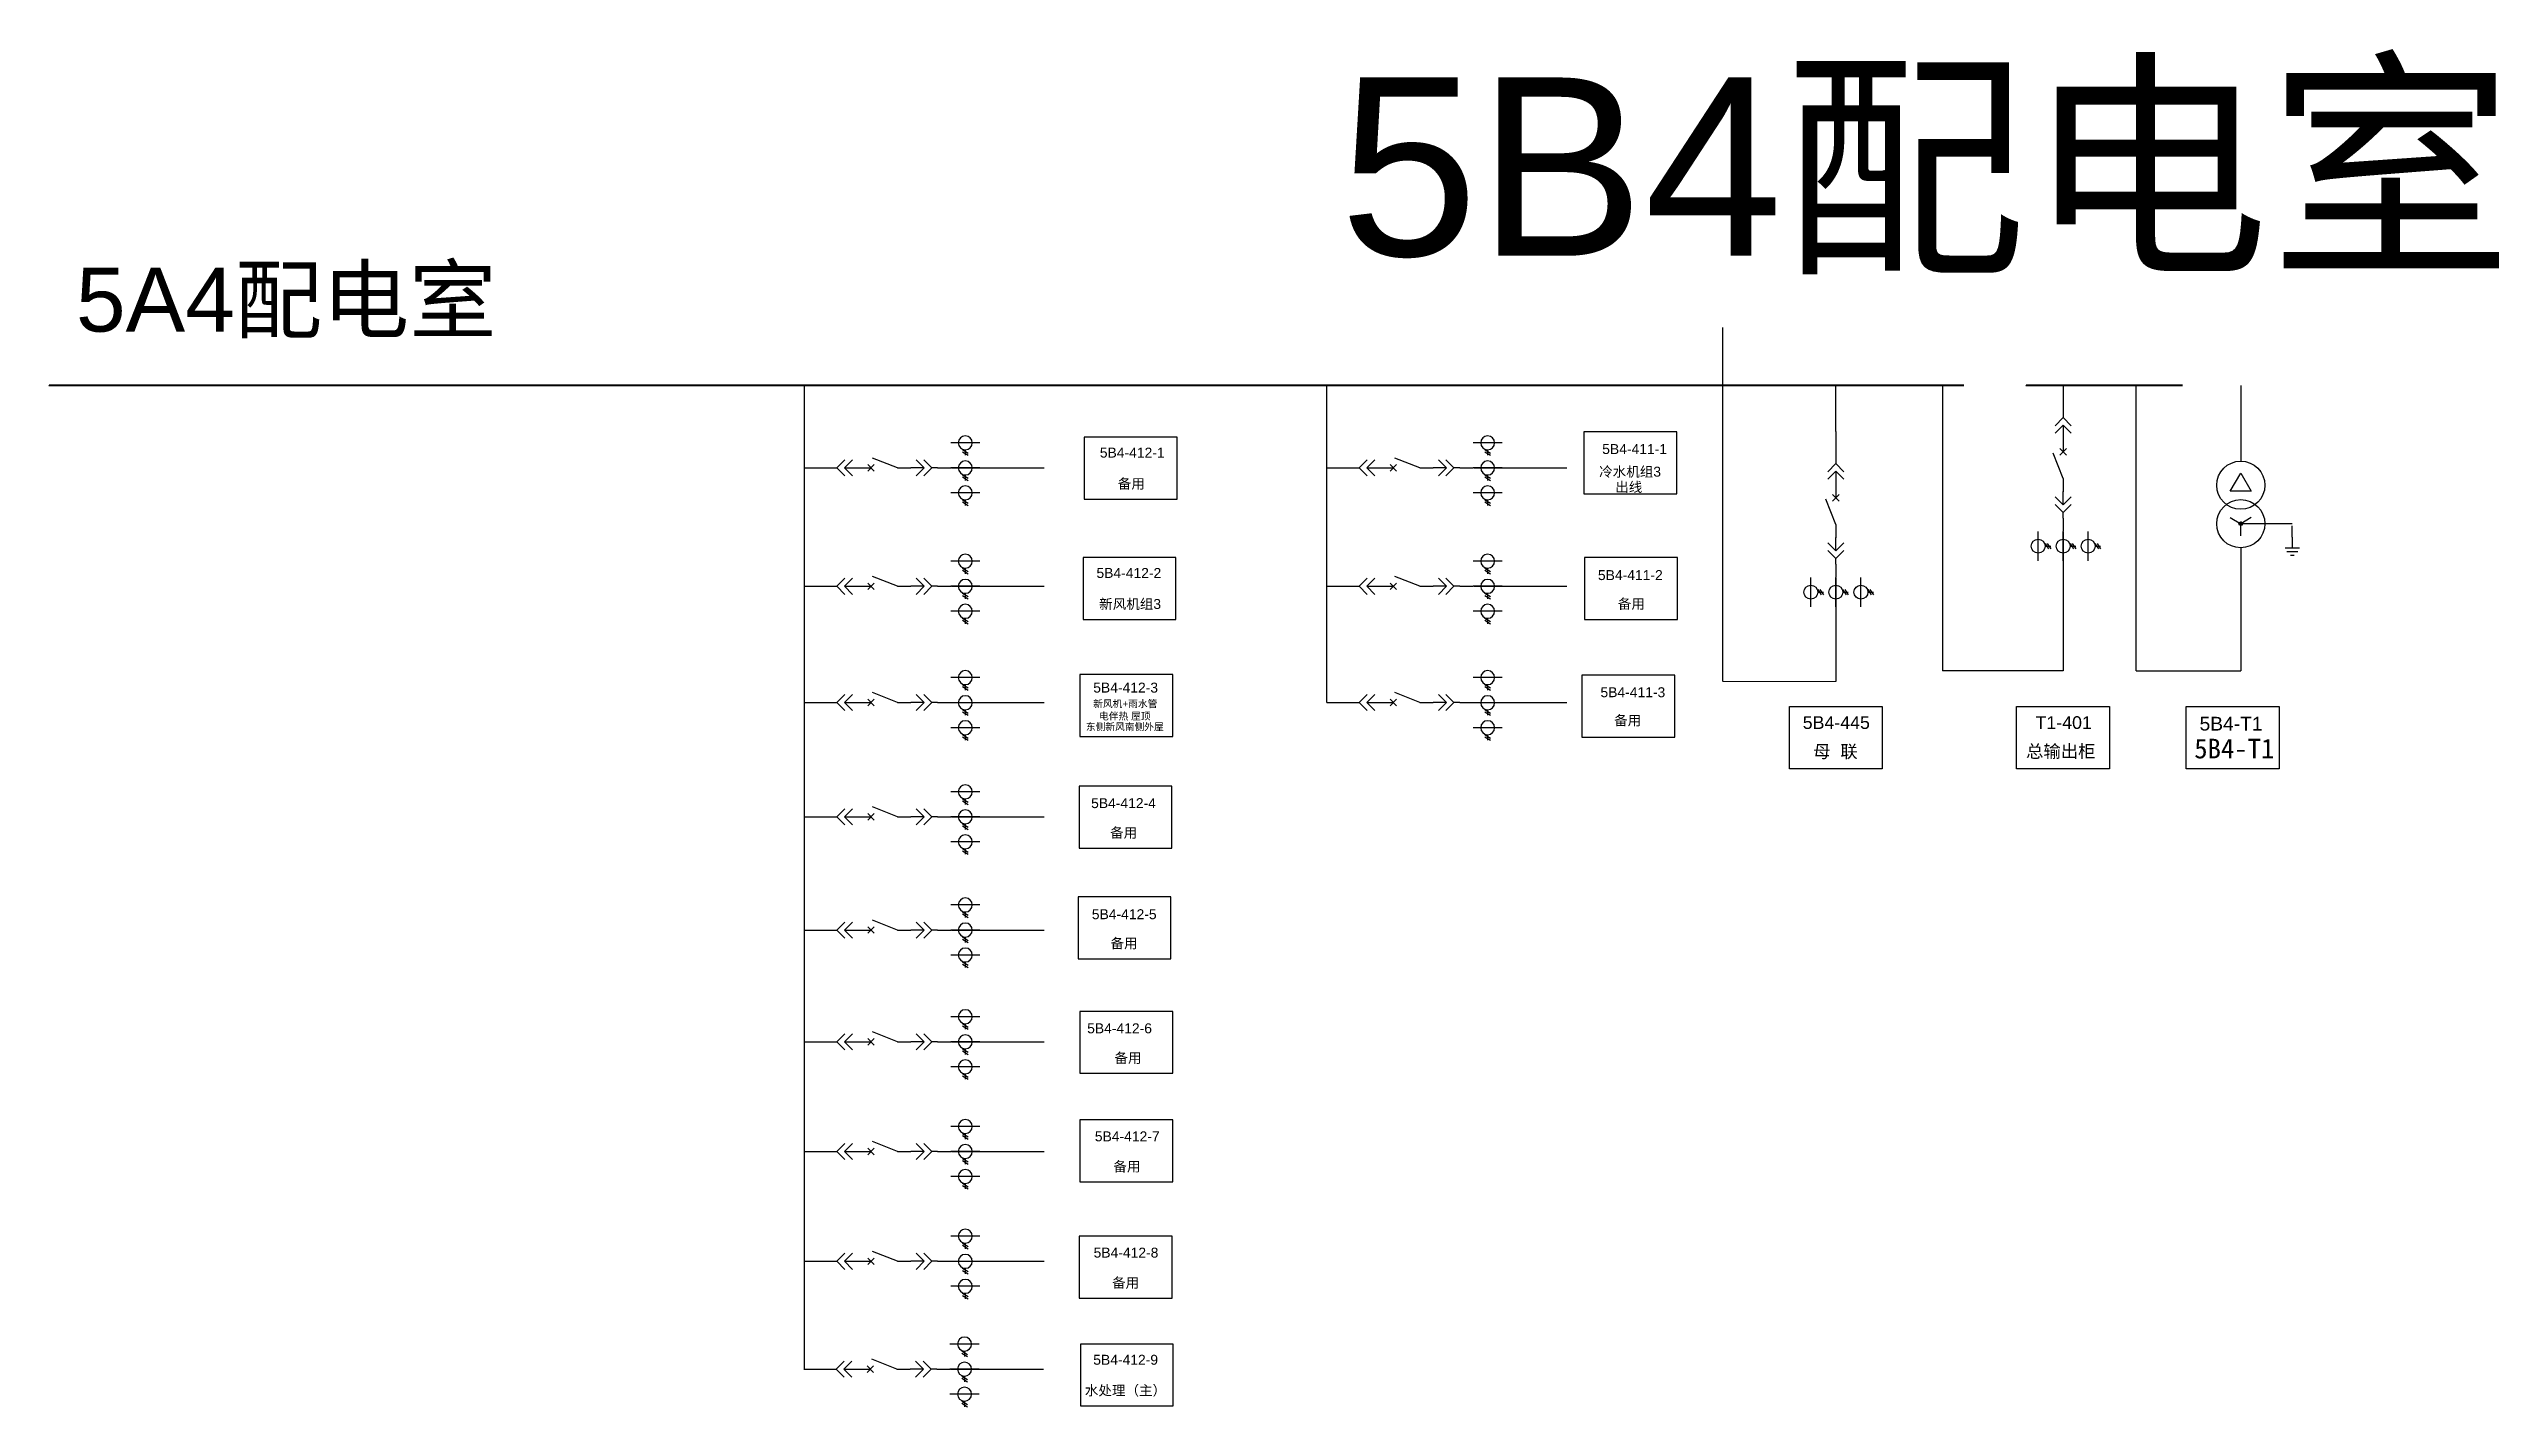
# Model space of a CAD drawing. Header units: metres. Extents: x 19 to 156, y -20 to 56.
import ezdxf
from ezdxf.enums import TextEntityAlignment as Align

# ---------------------------------------------------------------- set-up
doc = ezdxf.new("R2010")
doc.units = ezdxf.units.M
doc.header["$MEASUREMENT"] = 0
doc.linetypes.add('CENTER_COPY2', pattern=[2, 1.25, -0.25, 0.25, -0.25])
doc.linetypes.add('CONTINOUS_COPY2', pattern=[0])
doc.layers.get('0').update_dxf_attribs({"linetype": 'CONTINUOUS', "lineweight": 25})
doc.styles.add('Standard_copy3', font='arial.ttf')

# ---------------------------------------------------------------- blocks, each defined once
blk = doc.blocks.new('DYDQAA05_copy2')
at = {"color": 0}
blk.add_lwpolyline([(0, 0), (0, -7)], dxfattribs=at)
blk = doc.blocks.new('DYDQAA03_copy2')
at = {"color": 0}
for points in [[(0, 0), (0, -1.5)], [(-2.12, -3.62), (0, -1.5)], [(-2.12, -5.62), (0, -3.5)], [(2.12, -3.62), (0, -1.5)], [(2.12, -5.62), (0, -3.5)], [(0, -3.5), (0, -7)]]:
    blk.add_lwpolyline(points, dxfattribs=at)
blk = doc.blocks.new('DYDQAA09_copy2')
at = {"color": 0}
blk.add_lwpolyline([(0, 0), (0, -3.5)], dxfattribs=at)
blk.add_lwpolyline([(0, 0), (0, -3.5)], dxfattribs=at)
blk.add_lwpolyline([(0, 0), (0, -3.5)], dxfattribs=at)
blk.add_lwpolyline([(0, 0), (0, -3.5)], dxfattribs=at)
blk.add_lwpolyline([(0, 0), (0, -3.5)], dxfattribs=at)
blk.add_lwpolyline([(0, 0), (0, -3.5)], dxfattribs=at)
blk.add_lwpolyline([(0, 0), (0, -3.5)], dxfattribs=at)
blk.add_lwpolyline([(0, 0), (0, -3.5)], dxfattribs=at)
blk.add_lwpolyline([(0, 0), (0, -3.5)], dxfattribs=at)
blk = doc.blocks.new('DYDQ0201_copy2')
at = {"color": 0}
for points in [[(0.86, -0.86), (-0.86, 0.86)], [(-0.86, -0.86), (0.86, 0.86)], [(0, -7), (-2.61, -0.37)]]:
    blk.add_lwpolyline(points, dxfattribs=at)
blk = doc.blocks.new('DYDQAA04_copy2')
at = {"color": 0}
for points in [[(0, -3.5), (0, 0)], [(-2.12, -1.38), (0, -3.5)], [(-2.12, -3.38), (0, -5.5)], [(2.12, -1.38), (0, -3.5)], [(2.12, -3.38), (0, -5.5)], [(0, -7), (0, -5.5)]]:
    blk.add_lwpolyline(points, dxfattribs=at)
blk = doc.blocks.new('A$C03DD39B5_copy2')
for p, q in [((417, 475), (283, 392)), ((417, 422), (283, 339)), ((350, 333), (350, 467))]:
    blk.add_line(p, q)
blk.add_lwpolyline([(700, 167), (0, 167)])
blk.add_circle((350, 167), 167)

msp = doc.modelspace()

# ---------------------------------------------------------------- linework, layer by layer
at = {"color": 1}
msp.add_line((112.83, 40.55), (112.83, 20.7), dxfattribs=at)
for p, q in [((61.36, -17.87, -7435.33), (61.36, 37.31, -1088.27)), ((90.64, 19.52), (90.64, 37.31, -1088.27)), ((119.18, 34.73, -4409.3), (119.18, 37.31, -3026.02)), ((125.16, 37.31, -4679.63), (125.16, 21.29, -3861.69)), ((69.59, 32.68, -5234.11), (71.23, 32.68, -5234.11)), ((71.23, 32.68, -5234.11), (74.8, 32.68, -5234.11)), ((98.88, 32.68, 2201.22), (100.52, 32.68, 2201.22)), ((100.52, 32.68, 2201.22), (104.09, 32.68, 2201.22)), ((131.93, 29.07, -4679.63), (131.93, 27.43, -4679.63)), ((119.18, 26.49, -2208.08), (119.18, 24.85, -2208.08)), ((131.93, 27.43, -4679.63), (131.93, 21.29, -4679.63)), ((69.59, 26.04, -5234.11), (71.23, 26.04, -5234.11)), ((71.23, 26.04, -5234.11), (74.8, 26.04, -5234.11)), ((98.88, 26.04, 2201.22), (100.52, 26.04, 2201.22)), ((100.52, 26.04, 2201.22), (104.09, 26.04, 2201.22)), ((119.18, 24.85, -2208.08), (119.18, 20.7, -2208.08)), ((131.93, 21.29, -4679.63), (125.16, 21.29, -4679.63)), ((69.59, 19.52, -5234.11), (71.23, 19.52, -5234.11)), ((71.23, 19.52, -5234.11), (74.8, 19.52, -5234.11)), ((98.88, 19.52, 2201.22), (100.52, 19.52, 2201.22)), ((100.52, 19.52, 2201.22), (104.09, 19.52, 2201.22)), ((69.59, 13.11, -5234.11), (71.23, 13.11, -5234.11)), ((71.23, 13.11, -5234.11), (74.8, 13.11, -5234.11)), ((69.59, 6.76, -5234.11), (71.23, 6.76, -5234.11)), ((71.23, 6.76, -5234.11), (74.8, 6.76, -5234.11)), ((69.59, 0.49, -5234.11), (71.23, 0.49, -5234.11)), ((71.23, 0.49, -5234.11), (74.8, 0.49, -5234.11)), ((69.59, -5.66, -5234.11), (71.23, -5.66, -5234.11)), ((71.23, -5.66, -5234.11), (74.8, -5.66, -5234.11)), ((69.59, -11.82, -5234.11), (71.23, -11.82, -5234.11)), ((71.23, -11.82, -5234.11), (74.8, -11.82, -5234.11)), ((69.56, -17.87, -2208.08), (71.2, -17.87, -2208.08)), ((71.2, -17.87, -2208.08), (74.76, -17.87, -2208.08))]:
    msp.add_line(p, q)
at = {"color": 0}
for p, q in [((136.03, 21.29, -6465.03), (136.03, 37.31, -4679.63)), ((141.89, 37.31, -1854.08), (141.89, 33.07, -6465.03)), ((141.3, 31.37, -6465.03), (141.89, 32.39, -6465.03)), ((141.3, 31.37, -6465.03), (141.89, 32.39, -6465.03)), ((141.89, 32.39, -6465.03), (142.47, 31.37, -6465.03)), ((142.47, 31.37, -6465.03), (141.3, 31.37, -6465.03)), ((141.3, 29.89, -6465.03), (141.89, 29.55, -6465.03)), ((141.88, 29.65, -6465.03), (141.79, 29.56, -6465.03)), ((141.92, 29.64, -6465.03), (141.79, 29.51, -6465.03)), ((141.94, 29.64, -6465.03), (141.8, 29.5, -6465.03)), ((141.85, 29.64, -6465.03), (141.8, 29.59, -6465.03)), ((141.96, 29.61, -6465.03), (141.82, 29.47, -6465.03)), ((141.97, 29.6, -6465.03), (141.83, 29.46, -6465.03)), ((141.99, 29.57, -6465.03), (141.87, 29.45, -6465.03)), ((142.47, 29.89, -6465.03), (141.89, 29.55, -6465.03)), ((141.89, 28.87, -6465.03), (141.89, 29.55, -6465.03)), ((144.78, 29.55, -6465.03), (141.89, 29.55, -6465.03)), ((141.99, 29.54, -6465.03), (141.89, 29.45, -6465.03)), ((141.89, 28.19, -6465.03), (141.89, 21.29, -6465.03)), ((144.37, 28.19, -6465.03), (145.18, 28.19, -6465.03)), ((144.47, 27.99, -6465.03), (145.08, 27.99, -6465.03)), ((144.67, 27.79, -6465.03), (144.88, 27.79, -6465.03)), ((136.03, 21.29, -6465.03), (141.89, 21.29, -6465.03))]:
    msp.add_line(p, q, dxfattribs=at)
at = {"color": 0, "linetype": 'CENTER_COPY2', "ltscale": 0.5}
msp.add_line((144.78, 28.8, -6465.03), (144.78, 29.55, -6465.03), dxfattribs=at)
at = {"color": 1, "lineweight": 13, "ltscale": 0.001071}
msp.add_line((112.86, 20.71), (119.19, 20.71), dxfattribs=at)
at = {"color": 1, "lineweight": 40, "ltscale": 100, "elevation": -1088.27}
for points in [[(126.36, 37.31), (18.99, 37.31), (18.99, 37.31)], [(138.62, 37.31), (129.86, 37.31), (129.86, 37.31)]]:
    msp.add_lwpolyline(points, dxfattribs=at)
for points in [[(82.25, 34.41), (77.04, 34.41), (77.04, 30.93), (82.25, 30.93)], [(110.26, 34.7), (105.05, 34.7), (105.05, 31.22), (110.26, 31.22)], [(82.18, 27.66), (76.97, 27.66), (76.97, 24.18), (82.18, 24.18)], [(110.3, 27.66), (105.09, 27.66), (105.09, 24.18), (110.3, 24.18)], [(82.01, 21.09), (76.8, 21.09), (76.8, 17.61), (82.01, 17.61)], [(110.15, 21.06), (104.94, 21.06), (104.94, 17.58), (110.15, 17.58)], [(116.58, 19.29), (121.79, 19.29), (121.79, 15.81), (116.58, 15.81)], [(81.95, 14.83), (76.75, 14.83), (76.75, 11.35), (81.95, 11.35)], [(81.9, 8.63), (76.69, 8.63), (76.69, 5.15), (81.9, 5.15)], [(82.01, 2.2), (76.8, 2.2), (76.8, -1.27), (82.01, -1.27)], [(82, -3.88), (76.79, -3.88), (76.79, -7.36), (82, -7.36)], [(81.96, -10.4), (76.76, -10.4), (76.76, -13.88), (81.96, -13.88)], [(82.03, -16.46), (76.82, -16.46), (76.82, -19.93), (82.03, -19.93)]]:
    msp.add_lwpolyline(points, close=True)
at = {"color": 0, "elevation": -2873.66}
msp.add_lwpolyline([(144.78, 28.8), (144.78, 28.19)], dxfattribs=at)
for points, elevation in [([(129.32, 19.29), (134.53, 19.29), (134.53, 15.81), (129.32, 15.81)], -1906.21), ([(138.83, 19.29), (144.04, 19.29), (144.04, 15.81), (138.83, 15.81)], -1333.96)]:
    msp.add_lwpolyline(points, close=True, dxfattribs=dict(elevation=elevation))
at = {"color": 0, "linetype": 'CONTINOUS_COPY2'}
for centre in [(141.89, 31.71, -6465.03), (141.89, 29.55, -6465.03)]:
    msp.add_circle(centre, 1.35, dxfattribs=at)
at = {"color": 0}
msp.add_circle((141.89, 29.55, -6465.03), 0.101, dxfattribs=at)

# ---------------------------------------------------------------- block references
at = {"xscale": 0.2128962921302706, "yscale": 0.2128962921302706, "zscale": 0.2128962921302706}
for name, p in [('DYDQAA05_copy2', (131.93, 37.31, -6880.86)), ('DYDQAA03_copy2', (131.93, 35.82, -6880.86)), ('DYDQAA05_copy2', (119.18, 34.73, -4409.3)), ('DYDQAA03_copy2', (119.18, 33.24, -4409.3)), ('DYDQ0201_copy2', (131.93, 33.58, -6880.86)), ('DYDQAA09_copy2', (131.93, 34.33, -6880.86)), ('DYDQAA09_copy2', (119.18, 31.75, -4409.3)), ('DYDQAA09_copy2', (131.93, 32.09, -6880.86)), ('DYDQ0201_copy2', (119.18, 31, -4409.3)), ('DYDQAA04_copy2', (131.93, 31.35, -6880.86)), ('DYDQAA09_copy2', (119.18, 29.51, -4409.3)), ('DYDQAA09_copy2', (131.93, 29.86, -6880.86)), ('DYDQAA04_copy2', (119.18, 28.77, -4409.3)), ('DYDQAA09_copy2', (119.18, 27.28, -4409.3))]:
    msp.add_blockref(name, p, dxfattribs=at)
for name, p, xscale, yscale, zscale, rotation in [('A$C03DD39B5_copy2', (69.55, 34.48, -5234.11), -0.00233888397733859, 0.00233888397733859, 0.00233888397733859, 180), ('A$C03DD39B5_copy2', (98.84, 34.48, 2201.22), -0.00233888397733859, 0.00233888397733859, 0.00233888397733859, 180), ('DYDQAA03_copy2', (62.85, 32.68, -7435.33), -0.2128962921302706, 0.2128962921302706, 0.2128962921302706, 90), ('DYDQ0201_copy2', (65.08, 32.68, -7435.33), -0.2128962921302706, 0.2128962921302706, 0.2128962921302706, 90), ('DYDQAA04_copy2', (67.32, 32.68, -7435.33), -0.2128962921302706, 0.2128962921302706, 0.2128962921302706, 90), ('A$C03DD39B5_copy2', (69.55, 33.07, -5234.11), -0.00233888397733859, 0.00233888397733859, 0.00233888397733859, 180), ('DYDQAA03_copy2', (92.13, 32.68), -0.2128962921302706, 0.2128962921302706, 0.2128962921302706, 90), ('DYDQ0201_copy2', (94.37, 32.68), -0.2128962921302706, 0.2128962921302706, 0.2128962921302706, 90), ('DYDQAA04_copy2', (96.6, 32.68), -0.2128962921302706, 0.2128962921302706, 0.2128962921302706, 90), ('A$C03DD39B5_copy2', (98.84, 33.07, 2201.22), -0.00233888397733859, 0.00233888397733859, 0.00233888397733859, 180), ('DYDQAA05_copy2', (61.36, 32.68, -7435.33), -0.2128962921302706, 0.2128962921302706, 0.2128962921302706, 90), ('DYDQAA09_copy2', (64.34, 32.68, -7435.33), -0.2128962921302706, 0.2128962921302706, 0.2128962921302706, 90), ('DYDQAA09_copy2', (66.57, 32.68, -7435.33), -0.2128962921302706, 0.2128962921302706, 0.2128962921302706, 90), ('DYDQAA09_copy2', (68.81, 32.68, -7435.33), -0.2128962921302706, 0.2128962921302706, 0.2128962921302706, 90), ('A$C03DD39B5_copy2', (69.55, 31.67, -5234.11), -0.00233888397733859, 0.00233888397733859, 0.00233888397733859, 180), ('DYDQAA05_copy2', (90.64, 32.68), -0.2128962921302706, 0.2128962921302706, 0.2128962921302706, 90), ('DYDQAA09_copy2', (93.62, 32.68), -0.2128962921302706, 0.2128962921302706, 0.2128962921302706, 90), ('DYDQAA09_copy2', (95.86, 32.68), -0.2128962921302706, 0.2128962921302706, 0.2128962921302706, 90), ('DYDQAA09_copy2', (98.09, 32.68), -0.2128962921302706, 0.2128962921302706, 0.2128962921302706, 90), ('A$C03DD39B5_copy2', (98.84, 31.67, 2201.22), -0.00233888397733859, 0.00233888397733859, 0.00233888397733859, 180), ('A$C03DD39B5_copy2', (130.14, 29.11, -4679.63), 0.00233888397733859, 0.00233888397733859, 0.00233888397733859, 270), ('A$C03DD39B5_copy2', (131.54, 29.11, -4679.63), 0.00233888397733859, 0.00233888397733859, 0.00233888397733859, 270), ('A$C03DD39B5_copy2', (132.94, 29.11, -4679.63), 0.00233888397733859, 0.00233888397733859, 0.00233888397733859, 270), ('A$C03DD39B5_copy2', (69.55, 27.84, -5234.11), -0.00233888397733859, 0.00233888397733859, 0.00233888397733859, 180), ('A$C03DD39B5_copy2', (98.84, 27.84, 2201.22), -0.00233888397733859, 0.00233888397733859, 0.00233888397733859, 180), ('DYDQAA03_copy2', (62.85, 26.04, -7435.33), -0.2128962921302706, 0.2128962921302706, 0.2128962921302706, 90), ('DYDQ0201_copy2', (65.08, 26.04, -7435.33), -0.2128962921302706, 0.2128962921302706, 0.2128962921302706, 90), ('DYDQAA04_copy2', (67.32, 26.04, -7435.33), -0.2128962921302706, 0.2128962921302706, 0.2128962921302706, 90), ('A$C03DD39B5_copy2', (69.55, 26.43, -5234.11), -0.00233888397733859, 0.00233888397733859, 0.00233888397733859, 180), ('DYDQAA03_copy2', (92.13, 26.04), -0.2128962921302706, 0.2128962921302706, 0.2128962921302706, 90), ('DYDQ0201_copy2', (94.37, 26.04), -0.2128962921302706, 0.2128962921302706, 0.2128962921302706, 90), ('DYDQAA04_copy2', (96.6, 26.04), -0.2128962921302706, 0.2128962921302706, 0.2128962921302706, 90), ('A$C03DD39B5_copy2', (98.84, 26.43, 2201.22), -0.00233888397733859, 0.00233888397733859, 0.00233888397733859, 180), ('A$C03DD39B5_copy2', (117.39, 26.53, -2208.08), 0.00233888397733859, 0.00233888397733859, 0.00233888397733859, 270), ('A$C03DD39B5_copy2', (118.79, 26.53, -2208.08), 0.00233888397733859, 0.00233888397733859, 0.00233888397733859, 270), ('A$C03DD39B5_copy2', (120.2, 26.53, -2208.08), 0.00233888397733859, 0.00233888397733859, 0.00233888397733859, 270), ('DYDQAA05_copy2', (61.36, 26.04, -7435.33), -0.2128962921302706, 0.2128962921302706, 0.2128962921302706, 90), ('DYDQAA09_copy2', (64.34, 26.04, -7435.33), -0.2128962921302706, 0.2128962921302706, 0.2128962921302706, 90), ('DYDQAA09_copy2', (66.57, 26.04, -7435.33), -0.2128962921302706, 0.2128962921302706, 0.2128962921302706, 90), ('DYDQAA09_copy2', (68.81, 26.04, -7435.33), -0.2128962921302706, 0.2128962921302706, 0.2128962921302706, 90), ('A$C03DD39B5_copy2', (69.55, 25.03, -5234.11), -0.00233888397733859, 0.00233888397733859, 0.00233888397733859, 180), ('DYDQAA05_copy2', (90.64, 26.04), -0.2128962921302706, 0.2128962921302706, 0.2128962921302706, 90), ('DYDQAA09_copy2', (93.62, 26.04), -0.2128962921302706, 0.2128962921302706, 0.2128962921302706, 90), ('DYDQAA09_copy2', (95.86, 26.04), -0.2128962921302706, 0.2128962921302706, 0.2128962921302706, 90), ('DYDQAA09_copy2', (98.09, 26.04), -0.2128962921302706, 0.2128962921302706, 0.2128962921302706, 90), ('A$C03DD39B5_copy2', (98.84, 25.03, 2201.22), -0.00233888397733859, 0.00233888397733859, 0.00233888397733859, 180), ('A$C03DD39B5_copy2', (69.55, 21.31, -5234.11), -0.00233888397733859, 0.00233888397733859, 0.00233888397733859, 180), ('A$C03DD39B5_copy2', (98.84, 21.31, 2201.22), -0.00233888397733859, 0.00233888397733859, 0.00233888397733859, 180), ('DYDQAA05_copy2', (61.36, 19.52, -7435.33), -0.2128962921302706, 0.2128962921302706, 0.2128962921302706, 90), ('DYDQAA03_copy2', (62.85, 19.52, -7435.33), -0.2128962921302706, 0.2128962921302706, 0.2128962921302706, 90), ('DYDQAA09_copy2', (64.34, 19.52, -7435.33), -0.2128962921302706, 0.2128962921302706, 0.2128962921302706, 90), ('DYDQ0201_copy2', (65.08, 19.52, -7435.33), -0.2128962921302706, 0.2128962921302706, 0.2128962921302706, 90), ('DYDQAA09_copy2', (66.57, 19.52, -7435.33), -0.2128962921302706, 0.2128962921302706, 0.2128962921302706, 90), ('DYDQAA04_copy2', (67.32, 19.52, -7435.33), -0.2128962921302706, 0.2128962921302706, 0.2128962921302706, 90), ('DYDQAA09_copy2', (68.81, 19.52, -7435.33), -0.2128962921302706, 0.2128962921302706, 0.2128962921302706, 90), ('A$C03DD39B5_copy2', (69.55, 19.9, -5234.11), -0.00233888397733859, 0.00233888397733859, 0.00233888397733859, 180), ('DYDQAA05_copy2', (90.64, 19.52), -0.2128962921302706, 0.2128962921302706, 0.2128962921302706, 90), ('DYDQAA03_copy2', (92.13, 19.52), -0.2128962921302706, 0.2128962921302706, 0.2128962921302706, 90), ('DYDQAA09_copy2', (93.62, 19.52), -0.2128962921302706, 0.2128962921302706, 0.2128962921302706, 90), ('DYDQ0201_copy2', (94.37, 19.52), -0.2128962921302706, 0.2128962921302706, 0.2128962921302706, 90), ('DYDQAA09_copy2', (95.86, 19.52), -0.2128962921302706, 0.2128962921302706, 0.2128962921302706, 90), ('DYDQAA04_copy2', (96.6, 19.52), -0.2128962921302706, 0.2128962921302706, 0.2128962921302706, 90), ('DYDQAA09_copy2', (98.09, 19.52), -0.2128962921302706, 0.2128962921302706, 0.2128962921302706, 90), ('A$C03DD39B5_copy2', (98.84, 19.9, 2201.22), -0.00233888397733859, 0.00233888397733859, 0.00233888397733859, 180), ('A$C03DD39B5_copy2', (69.55, 18.5, -5234.11), -0.00233888397733859, 0.00233888397733859, 0.00233888397733859, 180), ('A$C03DD39B5_copy2', (98.84, 18.5, 2201.22), -0.00233888397733859, 0.00233888397733859, 0.00233888397733859, 180), ('A$C03DD39B5_copy2', (69.55, 14.9, -5234.11), -0.00233888397733859, 0.00233888397733859, 0.00233888397733859, 180), ('DYDQAA05_copy2', (61.36, 13.11, -7435.33), -0.2128962921302706, 0.2128962921302706, 0.2128962921302706, 90), ('DYDQAA03_copy2', (62.85, 13.11, -7435.33), -0.2128962921302706, 0.2128962921302706, 0.2128962921302706, 90), ('DYDQAA09_copy2', (64.34, 13.11, -7435.33), -0.2128962921302706, 0.2128962921302706, 0.2128962921302706, 90), ('DYDQ0201_copy2', (65.08, 13.11, -7435.33), -0.2128962921302706, 0.2128962921302706, 0.2128962921302706, 90), ('DYDQAA09_copy2', (66.57, 13.11, -7435.33), -0.2128962921302706, 0.2128962921302706, 0.2128962921302706, 90), ('DYDQAA04_copy2', (67.32, 13.11, -7435.33), -0.2128962921302706, 0.2128962921302706, 0.2128962921302706, 90), ('DYDQAA09_copy2', (68.81, 13.11, -7435.33), -0.2128962921302706, 0.2128962921302706, 0.2128962921302706, 90), ('A$C03DD39B5_copy2', (69.55, 13.5, -5234.11), -0.00233888397733859, 0.00233888397733859, 0.00233888397733859, 180), ('A$C03DD39B5_copy2', (69.55, 12.1, -5234.11), -0.00233888397733859, 0.00233888397733859, 0.00233888397733859, 180), ('A$C03DD39B5_copy2', (69.55, 8.56, -5234.11), -0.00233888397733859, 0.00233888397733859, 0.00233888397733859, 180), ('DYDQAA03_copy2', (62.85, 6.76, -7435.33), -0.2128962921302706, 0.2128962921302706, 0.2128962921302706, 90), ('DYDQ0201_copy2', (65.08, 6.76, -7435.33), -0.2128962921302706, 0.2128962921302706, 0.2128962921302706, 90), ('DYDQAA04_copy2', (67.32, 6.76, -7435.33), -0.2128962921302706, 0.2128962921302706, 0.2128962921302706, 90), ('A$C03DD39B5_copy2', (69.55, 7.15, -5234.11), -0.00233888397733859, 0.00233888397733859, 0.00233888397733859, 180), ('DYDQAA05_copy2', (61.36, 6.76, -7435.33), -0.2128962921302706, 0.2128962921302706, 0.2128962921302706, 90), ('DYDQAA09_copy2', (64.34, 6.76, -7435.33), -0.2128962921302706, 0.2128962921302706, 0.2128962921302706, 90), ('DYDQAA09_copy2', (66.57, 6.76, -7435.33), -0.2128962921302706, 0.2128962921302706, 0.2128962921302706, 90), ('DYDQAA09_copy2', (68.81, 6.76, -7435.33), -0.2128962921302706, 0.2128962921302706, 0.2128962921302706, 90), ('A$C03DD39B5_copy2', (69.55, 5.75, -5234.11), -0.00233888397733859, 0.00233888397733859, 0.00233888397733859, 180), ('A$C03DD39B5_copy2', (69.55, 2.29, -5234.11), -0.00233888397733859, 0.00233888397733859, 0.00233888397733859, 180), ('DYDQAA05_copy2', (61.36, 0.49, -7435.33), -0.2128962921302706, 0.2128962921302706, 0.2128962921302706, 90), ('DYDQAA03_copy2', (62.85, 0.49, -7435.33), -0.2128962921302706, 0.2128962921302706, 0.2128962921302706, 90), ('DYDQAA09_copy2', (64.34, 0.49, -7435.33), -0.2128962921302706, 0.2128962921302706, 0.2128962921302706, 90), ('DYDQ0201_copy2', (65.08, 0.49, -7435.33), -0.2128962921302706, 0.2128962921302706, 0.2128962921302706, 90), ('DYDQAA09_copy2', (66.57, 0.49, -7435.33), -0.2128962921302706, 0.2128962921302706, 0.2128962921302706, 90), ('DYDQAA04_copy2', (67.32, 0.49, -7435.33), -0.2128962921302706, 0.2128962921302706, 0.2128962921302706, 90), ('DYDQAA09_copy2', (68.81, 0.49, -7435.33), -0.2128962921302706, 0.2128962921302706, 0.2128962921302706, 90), ('A$C03DD39B5_copy2', (69.55, 0.88, -5234.11), -0.00233888397733859, 0.00233888397733859, 0.00233888397733859, 180), ('A$C03DD39B5_copy2', (69.55, -0.52, -5234.11), -0.00233888397733859, 0.00233888397733859, 0.00233888397733859, 180), ('A$C03DD39B5_copy2', (69.55, -3.87, -5234.11), -0.00233888397733859, 0.00233888397733859, 0.00233888397733859, 180), ('DYDQAA03_copy2', (62.85, -5.66, -7435.33), -0.2128962921302706, 0.2128962921302706, 0.2128962921302706, 90), ('DYDQ0201_copy2', (65.08, -5.66, -7435.33), -0.2128962921302706, 0.2128962921302706, 0.2128962921302706, 90), ('DYDQAA04_copy2', (67.32, -5.66, -7435.33), -0.2128962921302706, 0.2128962921302706, 0.2128962921302706, 90), ('A$C03DD39B5_copy2', (69.55, -5.27, -5234.11), -0.00233888397733859, 0.00233888397733859, 0.00233888397733859, 180), ('DYDQAA05_copy2', (61.36, -5.66, -7435.33), -0.2128962921302706, 0.2128962921302706, 0.2128962921302706, 90), ('DYDQAA09_copy2', (64.34, -5.66, -7435.33), -0.2128962921302706, 0.2128962921302706, 0.2128962921302706, 90), ('DYDQAA09_copy2', (66.57, -5.66, -7435.33), -0.2128962921302706, 0.2128962921302706, 0.2128962921302706, 90), ('DYDQAA09_copy2', (68.81, -5.66, -7435.33), -0.2128962921302706, 0.2128962921302706, 0.2128962921302706, 90), ('A$C03DD39B5_copy2', (69.55, -6.67, -5234.11), -0.00233888397733859, 0.00233888397733859, 0.00233888397733859, 180), ('A$C03DD39B5_copy2', (69.55, -10.02, -5234.11), -0.00233888397733859, 0.00233888397733859, 0.00233888397733859, 180), ('DYDQAA05_copy2', (61.36, -11.82, -7435.33), -0.2128962921302706, 0.2128962921302706, 0.2128962921302706, 90), ('DYDQAA03_copy2', (62.85, -11.82, -7435.33), -0.2128962921302706, 0.2128962921302706, 0.2128962921302706, 90), ('DYDQAA09_copy2', (64.34, -11.82, -7435.33), -0.2128962921302706, 0.2128962921302706, 0.2128962921302706, 90), ('DYDQ0201_copy2', (65.08, -11.82, -7435.33), -0.2128962921302706, 0.2128962921302706, 0.2128962921302706, 90), ('DYDQAA09_copy2', (66.57, -11.82, -7435.33), -0.2128962921302706, 0.2128962921302706, 0.2128962921302706, 90), ('DYDQAA04_copy2', (67.32, -11.82, -7435.33), -0.2128962921302706, 0.2128962921302706, 0.2128962921302706, 90), ('DYDQAA09_copy2', (68.81, -11.82, -7435.33), -0.2128962921302706, 0.2128962921302706, 0.2128962921302706, 90), ('A$C03DD39B5_copy2', (69.55, -11.43, -5234.11), -0.00233888397733859, 0.00233888397733859, 0.00233888397733859, 180), ('A$C03DD39B5_copy2', (69.55, -12.83, -5234.11), -0.00233888397733859, 0.00233888397733859, 0.00233888397733859, 180), ('A$C03DD39B5_copy2', (69.51, -16.07, -2208.08), -0.00233888397733859, 0.00233888397733859, 0.00233888397733859, 180), ('DYDQAA03_copy2', (62.81, -17.87, -4409.3), -0.2128962921302706, 0.2128962921302706, 0.2128962921302706, 90), ('DYDQ0201_copy2', (65.04, -17.87, -4409.3), -0.2128962921302706, 0.2128962921302706, 0.2128962921302706, 90), ('DYDQAA04_copy2', (67.28, -17.87, -4409.3), -0.2128962921302706, 0.2128962921302706, 0.2128962921302706, 90), ('A$C03DD39B5_copy2', (69.51, -17.48, -2208.08), -0.00233888397733859, 0.00233888397733859, 0.00233888397733859, 180), ('DYDQAA05_copy2', (61.32, -17.87, -4409.3), -0.2128962921302706, 0.2128962921302706, 0.2128962921302706, 90), ('DYDQAA09_copy2', (64.3, -17.87, -4409.3), -0.2128962921302706, 0.2128962921302706, 0.2128962921302706, 90), ('DYDQAA09_copy2', (66.53, -17.87, -4409.3), -0.2128962921302706, 0.2128962921302706, 0.2128962921302706, 90), ('DYDQAA09_copy2', (68.77, -17.87, -4409.3), -0.2128962921302706, 0.2128962921302706, 0.2128962921302706, 90), ('A$C03DD39B5_copy2', (69.51, -18.88, -2208.08), -0.00233888397733859, 0.00233888397733859, 0.00233888397733859, 180)]:
    msp.add_blockref(name, p, dxfattribs=dict(xscale=xscale, yscale=yscale, zscale=zscale, rotation=rotation))

# ---------------------------------------------------------------- texts
at = {"lineweight": 0, "style": 'Standard_copy3'}
for s, height, p in [('5B4-412-1', 0.557, (79.73, 33.26, -7435.33)), ('5B4-411-1', 0.557, (107.9, 33.46, -4409.3)), ('备用', 0.557, (79.68, 31.52, -7309.03)), ('5B4-412-2', 0.557, (79.54, 26.51, -7435.33)), ('5B4-411-2', 0.557, (107.66, 26.39, -4409.3)), ('新风机组3', 0.557, (79.61, 24.77, -7309.03)), ('备用', 0.557, (107.72, 24.78, -4409.3)), ('5B4-412-3', 0.557, (79.36, 20.08, -7309.03)), ('5B4-411-3', 0.557, (107.8, 19.82, -4283)), ('备用', 0.557, (107.51, 18.24, -4409.3)), ('5B4-445', 0.713, (119.21, 18.04, -4409.3)), ('T1-401', 0.713, (131.96, 18.04, -6880.86)), ('母  联', 0.713, (119.16, 16.42, -4409.3)), ('5B4-412-4', 0.557, (79.24, 13.6, -7309.03)), ('备用', 0.557, (79.25, 11.94, -4409.3)), ('5B4-412-5', 0.557, (79.28, 7.37, -7309.03)), ('备用', 0.557, (79.27, 5.74, -7435.33)), ('5B4-412-6', 0.557, (79.02, 0.97, -7309.03)), ('备用', 0.557, (79.49, -0.69, -7435.33)), ('5B4-412-7', 0.557, (79.45, -5.09, -7309.03)), ('备用', 0.557, (79.43, -6.78, -7435.33)), ('5B4-412-8', 0.557, (79.38, -11.61, -7309.03)), ('备用', 0.557, (79.36, -13.3, -7435.33)), ('5B4-412-9', 0.557, (79.36, -17.62, -4283)), ('水处理（主）', 0.557, (79.35, -19.34, -4409.3))]:
    msp.add_text(s, height=height, dxfattribs=at).set_placement(p, align=Align.CENTER)
at = {"color": 7, "lineweight": 0, "style": 'Standard_copy3'}
for s, height, p in [('冷水机组3', 0.557, (105.91, 32.19)), ('出线', 0.557, (106.81, 31.33)), ('新风机+雨水管', 0.4, (77.54, 19.25)), ('电伴热 屋顶', 0.4, (77.87, 18.56))]:
    msp.add_text(s, height=height, dxfattribs=at).set_placement(p)
at = {"lineweight": 0, "style": 'Standard_copy3'}
msp.add_text('总输出柜', height=0.713, dxfattribs=at).set_placement((129.85, 16.43))
at = {"color": 0, "lineweight": 40, "attachment_point": 1, "style": 'Standard_copy3'}
for s, insert, char_height, width in [('5B4{\\fSimSun|b0|i0|c134|p2;配电室}', (91.35, 54.58, -183.22), 10, 0.000000001), ('5A4{\\fSimSun|b0|i0|c134|p2;配电室}', (20.5, 43.91), 3.5843, 0.000000000358)]:
    msp.add_mtext(s, dxfattribs=dict(at, insert=insert, char_height=char_height, width=width))
at = {"color": 7, "lineweight": 30, "ltscale": 0.005884, "insert": (77.13, 18.36, -3026.02), "char_height": 0.4, "width": 5.2091, "attachment_point": 1, "style": 'Standard_copy3'}
msp.add_mtext('{\\f宋体|b0|i0|c134|p2;东侧新风南侧}外屋', dxfattribs=at)
at = {"style": 'Standard_copy3'}
for s, insert, char_height, width, attachment_point in [('5B4-T1', (139.58, 18.72, 294.66), 0.77, 1.1343, 1), ('{\\fSimSun|b0|i0|c134|p2;5B4-T1\\P', (139.28, 16.93, -3705.32), 1.1, 6.0727, 4)]:
    msp.add_mtext(s, dxfattribs=dict(at, insert=insert, char_height=char_height, width=width, attachment_point=attachment_point))

doc.saveas('drawing.dxf')
